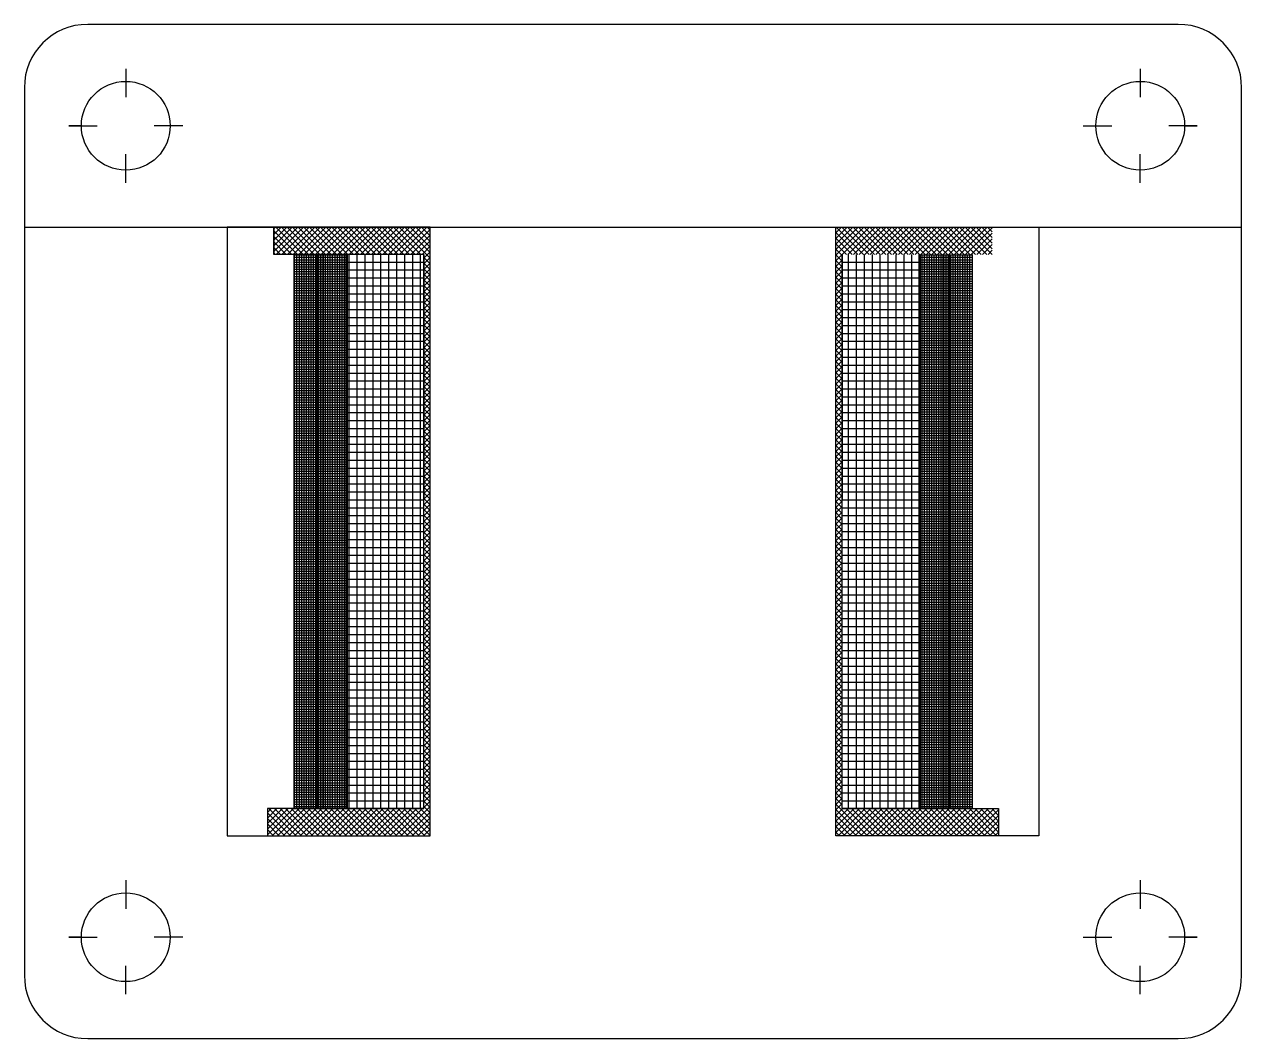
# Model space of a CAD drawing. Header units: millimetres. Extents: x 5 to 197, y 5 to 165.
import ezdxf

# ---------------------------------------------------------------- set-up
doc = ezdxf.new("R2010")
doc.units = ezdxf.units.MM
doc.header["$MEASUREMENT"] = 0

# ---------------------------------------------------------------- blocks, each defined once
blk = doc.blocks.new('*U1')
blk.add_line((-2.25, 0), (2.25, 0))
blk = doc.blocks.new('*U2')
at = {"color": 0, "linetype": 'ByBlock', "lineweight": -2, "transparency": 16777216}
for p, rotation in [((21, 27.75), 270.0000000000001), ((27.75, 21), 180), ((21, 14.25), 90.00000000000001)]:
    blk.add_blockref('*U1', p, dxfattribs=dict(at, rotation=rotation))
blk.add_blockref('*U1', (14.25, 21), dxfattribs=at)
blk = doc.blocks.new('*U3')
blk.add_line((-2.25, 0), (2.25, 0))
blk = doc.blocks.new('*U5')
at = {"color": 0, "linetype": 'ByBlock', "lineweight": -2, "transparency": 16777216}
for p, rotation in [((21, 27.75), 270.0000000000001), ((27.75, 21), 180), ((21, 14.25), 90.00000000000001)]:
    blk.add_blockref('*U3', p, dxfattribs=dict(at, rotation=rotation))
blk.add_blockref('*U3', (14.25, 21), dxfattribs=at)
blk = doc.blocks.new('*U9')
blk.add_line((-2.25, 0), (2.25, 0))
blk = doc.blocks.new('*U10')
at = {"color": 0, "linetype": 'ByBlock', "lineweight": -2, "transparency": 16777216}
for p, rotation in [((21, 27.75), 270.0000000000001), ((27.75, 21), 180), ((21, 14.25), 90.00000000000001)]:
    blk.add_blockref('*U9', p, dxfattribs=dict(at, rotation=rotation))
blk.add_blockref('*U9', (14.25, 21), dxfattribs=at)
blk = doc.blocks.new('*U6')
blk.add_line((-2.25, 0), (2.25, 0))
blk = doc.blocks.new('*U8')
at = {"color": 0, "linetype": 'ByBlock', "lineweight": -2, "transparency": 16777216}
for p, rotation in [((21, 27.75), 270.0000000000001), ((27.75, 21), 180), ((21, 14.25), 90.00000000000001)]:
    blk.add_blockref('*U6', p, dxfattribs=dict(at, rotation=rotation))
blk.add_blockref('*U6', (14.25, 21), dxfattribs=at)

msp = doc.modelspace()

# ---------------------------------------------------------------- hatches: boundary and pattern name
h = msp.add_hatch()
h.set_pattern_fill('ANSI37', color=256, scale=5)
h.paths.add_polyline_path([(55.93, 128.71), (55.73, 128.71), (47.531, 128.71), (44.3338, 128.71), (44.3338, 133), (69, 133), (69, 37), (43.3338, 37), (43.3338, 41.29), (68, 41.29), (68, 90), (68, 128.71)])
h = msp.add_hatch()
h.set_pattern_fill('ANSI37', color=256, scale=5)
h.paths.add_polyline_path([(146.07, 128.71), (146.27, 128.71), (154.469, 128.71), (157.6662, 128.71), (157.6662, 133), (133, 133), (133, 37), (158.6662, 37), (158.6662, 41.29), (134, 41.29), (134, 90), (134, 128.71)])
h = msp.add_hatch()
h.set_pattern_fill('NET', color=256, scale=3)
h.paths.add_polyline_path([(47.531, 128.71), (47.531, 41.29), (55.73, 41.29), (55.73, 128.71)])
h = msp.add_hatch(color=256)
h.dxf.hatch_style = 1
h.paths.add_polyline_path([(51.1305, 128.71), (51.1305, 41.29), (52.1305, 41.29), (52.1305, 128.71)])
h = msp.add_hatch(color=256)
h.dxf.hatch_style = 1
h.paths.add_polyline_path([(55.93, 128.71), (55.93, 41.29), (55.73, 41.29), (55.73, 128.71)])
h = msp.add_hatch()
h.set_pattern_fill('NET', color=256, scale=10)
h.paths.add_polyline_path([(55.93, 128.71), (55.93, 41.29), (68, 41.29), (68, 128.71)])
h = msp.add_hatch()
h.set_pattern_fill('NET', color=256, scale=10)
h.paths.add_polyline_path([(146.07, 128.71), (146.07, 41.29), (134, 41.29), (134, 128.71)])
h = msp.add_hatch(color=256)
h.dxf.hatch_style = 1
h.paths.add_polyline_path([(146.07, 128.71), (146.07, 41.29), (146.27, 41.29), (146.27, 128.71)])
h = msp.add_hatch()
h.set_pattern_fill('NET', color=256, scale=3)
h.paths.add_polyline_path([(154.469, 128.71), (154.469, 41.29), (146.27, 41.29), (146.27, 128.71)])
h = msp.add_hatch(color=256)
h.dxf.hatch_style = 1
h.paths.add_polyline_path([(150.8695, 128.71), (150.8695, 41.29), (149.8695, 41.29), (149.8695, 128.71)])

# ---------------------------------------------------------------- linework, layer by layer
for p, q in [((14, 149), (12, 149)), ((188, 149), (190, 149)), ((5, 133), (197, 133)), ((44.3338, 128.71), (44.3338, 133)), ((69, 133), (44.3338, 133)), ((44.3338, 133), (44.3338, 128.71)), ((69, 37), (69, 133)), ((133, 37), (133, 133)), ((47.531, 128.71), (44.3338, 128.71)), ((55.73, 128.71), (47.531, 128.71)), ((55.73, 128.71), (47.531, 128.71)), ((47.531, 128.71), (47.531, 41.29)), ((51.1305, 128.71), (51.1305, 41.29)), ((51.1305, 128.71), (52.1305, 128.71)), ((52.1305, 128.71), (52.1305, 41.29)), ((55.93, 128.71), (55.73, 128.71)), ((55.93, 128.71), (55.73, 128.71)), ((55.73, 128.71), (55.73, 41.29)), ((68, 128.71), (55.93, 128.71)), ((55.93, 128.71), (55.93, 41.29)), ((68, 41.29), (68, 128.71)), ((134, 41.29), (134, 128.71)), ((146.07, 128.71), (146.07, 41.29)), ((146.27, 128.71), (146.27, 41.29)), ((149.8695, 128.71), (149.8695, 41.29)), ((150.8695, 128.71), (150.8695, 41.29)), ((154.469, 128.71), (154.469, 41.29)), ((68, 41.29), (43.3338, 41.29)), ((43.3338, 41.29), (43.3338, 37)), ((47.531, 41.29), (55.73, 41.29)), ((51.1305, 41.29), (52.1305, 41.29)), ((55.73, 41.29), (55.93, 41.29)), ((55.93, 41.29), (68, 41.29)), ((134, 41.29), (158.6662, 41.29)), ((146.07, 41.29), (134, 41.29)), ((146.27, 41.29), (146.07, 41.29)), ((154.469, 41.29), (146.27, 41.29)), ((150.8695, 41.29), (149.8695, 41.29)), ((158.6662, 41.29), (158.6662, 37)), ((43.3338, 37), (69, 37)), ((158.6662, 37), (133, 37)), ((14, 21), (12, 21)), ((188, 21), (190, 21))]:
    msp.add_line(p, q)
msp.add_lwpolyline([(15, 5), (187, 5, 0.41421356), (197, 15), (197, 155, 0.41421356), (187, 165), (15, 165, 0.41421356), (5, 155), (5, 15, 0.41421356)], format="xyb", close=True)
for points in [[(37, 37), (69, 37), (69, 133), (37, 133), (37, 37)], [(69, 133), (68, 133)], [(165, 37), (133, 37), (133, 133), (165, 133), (165, 37)], [(165, 37), (133, 37), (133, 133), (165, 133), (165, 37)], [(68, 128.71), (68, 90)], [(134, 128.71), (134, 90)], [(68, 41.29), (68, 90)], [(134, 41.29), (134, 90)]]:
    msp.add_lwpolyline(points)
for centre in [(21, 149), (181, 149), (21, 21), (181, 21)]:
    msp.add_circle(centre, 7)

# ---------------------------------------------------------------- block references
at = {"xscale": -1, "rotation": 180}
msp.add_blockref('*U10', (0, 170), dxfattribs=at)
at = {"rotation": 180}
msp.add_blockref('*U8', (202, 170), dxfattribs=at)
msp.add_blockref('*U2', (0, 0))
at = {"xscale": -1}
msp.add_blockref('*U5', (202, 0), dxfattribs=at)

doc.saveas('drawing.dxf')
